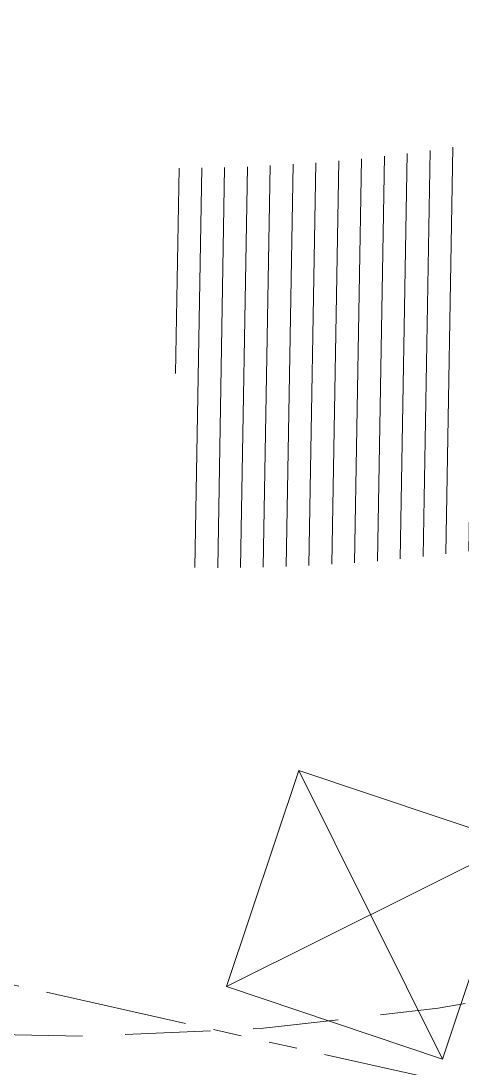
# Model space of a CAD drawing. Header units: millimetres. Extents: x 2471 to 2909, y 1327 to 1568.
# Drawn here: x 2629.57 to 2631.505, y 1514.666 to 1519.259 of the extents above; entities that cross this region are included whole.
import ezdxf

# ---------------------------------------------------------------- set-up
doc = ezdxf.new("R2010")
doc.units = ezdxf.units.MM
for name, pattern in [('HIDDEN', [0.375, 0.25, -0.125]), ('HIDDEN2', [0.1875, 0.125, -0.0625]), ('PHANTOM', [2.5, 1.25, -0.25, 0.25, -0.25, 0.25, -0.25])]:
    doc.linetypes.add(name, pattern=pattern)
doc.layers.get('0').update_dxf_attribs({"color": 251, "lineweight": 9})
for name, color, linetype, lineweight in [('01', 251, 'Continuous', 13), ('A-EJES', 251, 'PHANTOM', 13), ('A-PROYECCIONES', 251, 'HIDDEN', 13)]:
    doc.layers.add(name, color=color, linetype=linetype, lineweight=lineweight)

# ---------------------------------------------------------------- blocks, each defined once
blk = doc.blocks.new('A$C64a6e5d1')
at = {"layer": 'A-EJES', "ltscale": 0.5}
blk.add_line((67.83139129332267, 133.9320371672511), (27.5014144249435, 142.9595067175105, 1.593345863027645e-07), dxfattribs=at)
blk = doc.blocks.new('ROTONDA')
at = {"layer": '01'}
h = blk.add_hatch(dxfattribs=at)
h.set_pattern_fill('_USER', color=256, scale=0.1, angle=269, pattern_type=0)
h.set_pattern_definition([(269, (7.170535509765614, -5.158221286721528), (0.09998476951563913, -0.00174524064372835), [])])
edge = h.paths.add_edge_path()
edge.add_line((3.447790137201082, -9.26912278868258), (2.852031839516712, -7.66765849199146))
edge.add_arc((-0.004108502616873011, -0.02238509990274906), 8.16135668217868, 270.02886734326694, 290.48480828458673, ccw=False)
edge.add_line((3.435066901147366e-06, -8.183740746229887), (3.435066901147366e-06, -9.933991272933781))
edge.add_arc((0.1883663914341014, -1.638807402923703), 8.297322221090775, 268.6991791630288, 293.1306050831055)
blk = doc.blocks.new('buzones medidores')
at = {"elevation": -0.7779990131157319}
for points in [[(-36.21760514378548, 9.414996147155762), (-37.16571858525276, 9.732928276062012), (-37.48365077376366, 8.784814834594727), (-36.53553733229637, 8.466882705688477), (-36.21760514378548, 9.414996147155762)], [(-37.16571858525276, 9.732928276062012), (-36.53553733229637, 8.466882705688477)], [(-37.48365077376366, 8.784814834594727), (-36.21760514378548, 9.414996147155762)]]:
    blk.add_lwpolyline(points, dxfattribs=at)

msp = doc.modelspace()

# ---------------------------------------------------------------- linework, layer by layer
at = {"layer": 'A-PROYECCIONES', "color": 8, "ltscale": 1.5}
msp.add_arc((2629.722836226828, 1526.209534628136, -8.087886271823663e-07), 11.40475698685846, 138.6849172666687, 324.8690885364181, dxfattribs=at)

# ---------------------------------------------------------------- block references
at = {"color": 8, "linetype": 'HIDDEN2'}
msp.add_blockref('ROTONDA', (2630.247871803199, 1526.79688122571), dxfattribs=at)
at = {"color": 1}
msp.add_blockref('A$C64a6e5d1', (2575.878941199735, 1377.926736980495), dxfattribs=at)
msp.add_blockref('buzones medidores', (2667.954711625199, 1506.239149276917, -3.362277425367211e-06))

doc.saveas('drawing.dxf')
